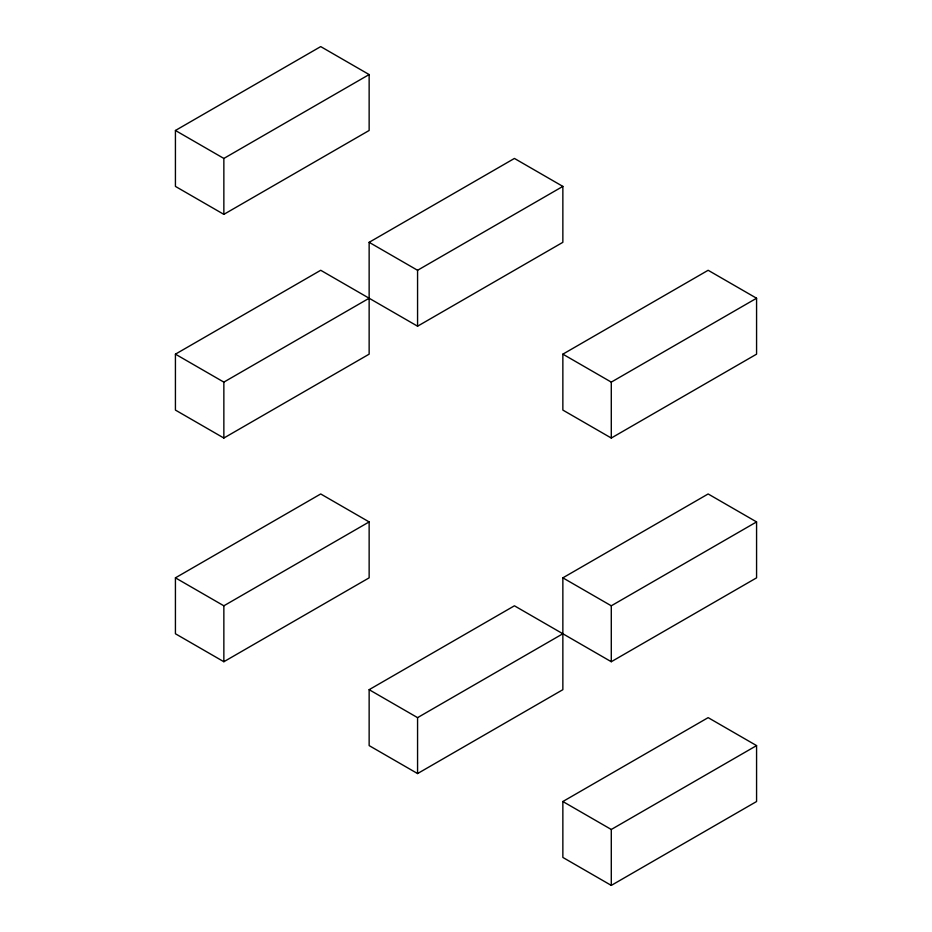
<?xml version="1.0" encoding="UTF-8"?>
<svg xmlns="http://www.w3.org/2000/svg" width="932" height="932" viewBox="0 0 932 932"><rect width="100%" height="100%" fill="white"/><g stroke="black" fill="none" stroke-linecap="round" stroke-linejoin="round"><path stroke-width="1.4" d="M175.426 130.48L320.713 46.6L369.142 74.56L369.142 130.48L223.855 214.36L175.426 186.4L175.426 130.48L223.855 158.44L369.142 74.56M175.426 354.16L320.713 270.28L417.571 326.2L562.858 242.32L562.858 186.4L514.429 158.44L369.142 242.32L369.142 354.16L223.855 438.04L175.426 410.08L175.426 354.16L223.855 382.12L369.142 298.24M369.142 242.32L417.571 270.28L562.858 186.4M175.426 577.84L320.713 493.96L369.142 521.92L369.142 577.84L223.855 661.72L175.426 633.76L175.426 577.84L223.855 605.8L369.142 521.92M562.858 354.16L708.145 270.28L756.574 298.24L756.574 354.16L611.287 438.04L562.858 410.08L562.858 354.16L611.287 382.12L756.574 298.24M369.142 689.68L514.429 605.8L611.287 661.72L756.574 577.84L756.574 521.92L708.145 493.96L562.858 577.84L562.858 689.68L417.571 773.56L369.142 745.6L369.142 689.68L417.571 717.64L562.858 633.76M562.858 577.84L611.287 605.8L756.574 521.92M562.858 801.52L708.145 717.64L756.574 745.6L756.574 801.52L611.287 885.4L562.858 857.44L562.858 801.52L611.287 829.48L756.574 745.6M611.287 382.12L611.287 438.04M611.287 605.8L611.287 661.72M611.287 829.48L611.287 885.4M417.571 270.28L417.571 326.2M417.571 717.64L417.571 773.56M223.855 158.44L223.855 214.36M223.855 382.12L223.855 438.04M223.855 605.8L223.855 661.72"/></g></svg>
